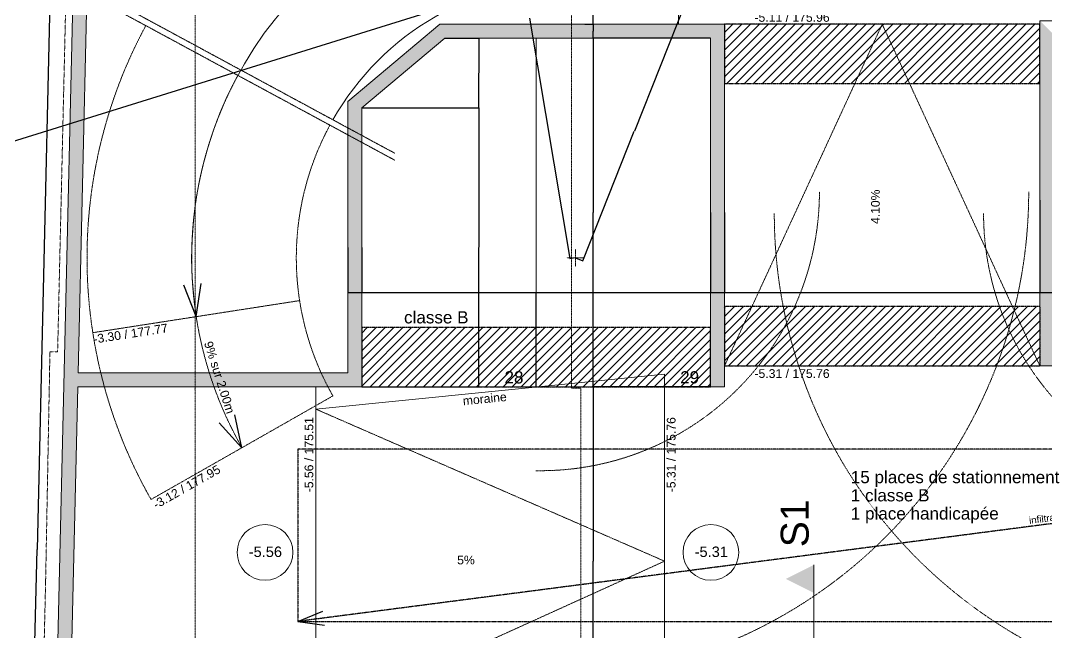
# Model space of a CAD drawing. Header units: centimetres. Extents: x -4990 to 114398, y -61489 to -12305.
# Drawn here: x 60840 to 62311, y -14600 to -13722 of the extents above; entities that cross this region are included whole.
import ezdxf

# ---------------------------------------------------------------- set-up
doc = ezdxf.new("R2010")
doc.units = ezdxf.units.CM
doc.header["$LTSCALE"] = 0.5
for name, pattern in [('Axe 15', [0.88, 0.75, -0.065, 0, -0.065]), ('Mixte 15', [0.93, 0.75, -0.065, 0.05, -0.065]), ('Mixte 8_2 tirets', [0.695, 0.4, -0.065, 0.05, -0.065, 0.05, -0.065]), ('Pointillé 1', [0.09, 0.05, -0.04]), ('Pointillé 2', [0.165, 0.1, -0.065]), ('Pointillé 3', [0.25, 0.15, -0.1])]:
    doc.linetypes.add(name, pattern=pattern)
doc.layers.get('0').update_dxf_attribs({"linetype": 'CONTINUOUS'})
for name, color, linetype in [('01_poch_murs', 253, 'CONTINUOUS'), ('1  Hachures', 7, 'CONTINUOUS'), ('1  Hachures_coupées', 7, 'CONTINUOUS'), ('1  MURS', 7, 'CONTINUOUS'), ('6 COMPL 2D', 7, 'CONTINUOUS'), ('6 Compl 2D 2 Détails', 7, 'CONTINUOUS'), ('6 Traits de Coupes', 7, 'CONTINUOUS'), ('7 ABORDS', 7, 'CONTINUOUS'), ('8  TEXTES', 7, 'CONTINUOUS'), ('8 Text 2 Détails', 7, 'CONTINUOUS'), ('9  COTATIONS', 7, 'CONTINUOUS')]:
    doc.layers.add(name, color=color, linetype=linetype)
doc.styles.get("Standard").update_dxf_attribs({"font": 'arial.ttf'})
doc.styles.add('STYLE_GENERE_2', font='')
doc.styles.add('STYLE_GENERE_3', font='')
doc.styles.get('STYLE_GENERE_2').set_extended_font_data('Univers LT 57 Condensed')
doc.styles.get('STYLE_GENERE_3').set_extended_font_data('Arial Occidental')

# ---------------------------------------------------------------- blocks, each defined once
blk = doc.blocks.new('ARROWHEAD_7')
at = {"color": 0, "linetype": 'Continuous', "lineweight": 0}
for p, q in [((0, 0), (-1, 0)), ((-0.25, 0), (0.25, 0)), ((0, -0.25), (0, 0.25))]:
    blk.add_line(p, q, dxfattribs=at)
blk.add_circle((0, 0), 0.25, dxfattribs=at)

msp = doc.modelspace()

# ---------------------------------------------------------------- hatches: boundary and pattern name
at = {"layer": '1  Hachures', "linetype": 'Continuous', "lineweight": 0, "true_color": 0x009de0}
msp.add_hatch(color=142, dxfattribs=at).paths.add_polyline_path([(61977.399, -14543.13), (61937.402, -14523.107), (61977.399, -14503.084)], flags=0)
at = {"layer": '1  Hachures_coupées', "linetype": 'Continuous', "lineweight": 0, "true_color": 0x8080c0}
for points in [[(60899.002, -15247.649), (60935.035, -13695.957), (60915.04, -13695.493), (60878.996, -15247.649)], [(61329.4, -13847.633), (61448.673, -13747.643), (61441.399, -13727.643), (61309.4, -13838.301)], [(61849.4, -13727.643), (61441.399, -13727.643), (61448.673, -13747.643), (61829.4, -13747.643)], [(61849.4, -14247.629), (61849.4, -13727.643), (61829.4, -13747.643), (61829.4, -14247.629)], [(62301.4, -13722.643), (62301.4, -14217.639), (62321.4, -14217.639), (62321.4, -13742.643)], [(61329.4, -14247.639), (61329.4, -13847.633), (61309.4, -13838.301), (61309.4, -14227.639)], [(61309.4, -14227.639), (60922.688, -14227.639), (60922.224, -14247.639), (61329.4, -14247.639)]]:
    msp.add_hatch(color=163, dxfattribs=at).paths.add_polyline_path(points, flags=0)

# ---------------------------------------------------------------- linework, layer by layer
at = {"layer": '01_poch_murs'}
msp.add_line((37832.394, -21056.715), (64082.109, -12882.714), dxfattribs=at)
at = {"layer": '1  Hachures_coupées', "linetype": 'Pointillé 1'}
for p, q in [((61849.4, -13727.633), (61849.4, -13812.633)), ((62301.4, -13727.633), (61849.4, -13727.633)), ((62301.4, -13812.633), (62301.4, -13727.633)), ((61849.4, -13812.633), (62301.4, -13812.633)), ((61849.4, -14132.643), (61849.4, -14217.639)), ((62301.92, -14132.643), (61849.4, -14132.643)), ((62301.92, -14217.639), (62301.92, -14132.643)), ((61329.4, -14162.643), (61329.4, -14247.639)), ((61829.4, -14162.643), (61329.4, -14162.643)), ((61829.4, -14247.639), (61829.4, -14162.643)), ((61849.4, -14217.639), (62301.92, -14217.639)), ((61329.4, -14247.639), (61829.4, -14247.639))]:
    msp.add_line(p, q, dxfattribs=at)
at = {"layer": '1  Hachures_coupées', "linetype": 'Continuous'}
for p, q in [((61849.4, -13739.568), (61861.334, -13727.633)), ((61849.4, -13752.296), (61874.062, -13727.633)), ((61849.4, -13765.024), (61886.79, -13727.633)), ((61849.4, -13777.751), (61899.518, -13727.633)), ((61849.4, -13790.479), (61912.246, -13727.633)), ((61849.4, -13803.207), (61924.974, -13727.633)), ((61852.702, -13812.633), (61937.702, -13727.633)), ((61865.43, -13812.633), (61950.43, -13727.633)), ((61878.158, -13812.633), (61963.158, -13727.633)), ((61890.886, -13812.633), (61975.886, -13727.633)), ((61903.614, -13812.633), (61988.614, -13727.633)), ((61916.342, -13812.633), (62001.342, -13727.633)), ((61929.069, -13812.633), (62014.069, -13727.633)), ((61941.797, -13812.633), (62026.797, -13727.633)), ((61954.525, -13812.633), (62039.525, -13727.633)), ((61967.253, -13812.633), (62052.253, -13727.633)), ((61979.981, -13812.633), (62064.981, -13727.633)), ((61992.709, -13812.633), (62077.709, -13727.633)), ((62005.437, -13812.633), (62090.437, -13727.633)), ((62018.165, -13812.633), (62103.165, -13727.633)), ((62030.893, -13812.633), (62115.893, -13727.633)), ((62043.621, -13812.633), (62128.621, -13727.633)), ((62056.349, -13812.633), (62141.349, -13727.633)), ((62069.077, -13812.633), (62154.077, -13727.633)), ((62081.805, -13812.633), (62166.805, -13727.633)), ((62094.532, -13812.633), (62179.532, -13727.633)), ((62107.26, -13812.633), (62192.26, -13727.633)), ((62119.988, -13812.633), (62204.988, -13727.633)), ((62132.716, -13812.633), (62217.716, -13727.633)), ((62145.444, -13812.633), (62230.444, -13727.633)), ((62158.172, -13812.633), (62243.172, -13727.633)), ((62170.9, -13812.633), (62255.9, -13727.633)), ((62183.628, -13812.633), (62268.628, -13727.633)), ((62196.356, -13812.633), (62281.356, -13727.633)), ((62209.084, -13812.633), (62294.084, -13727.633)), ((62221.812, -13812.633), (62301.4, -13733.045)), ((62234.54, -13812.633), (62301.4, -13745.773)), ((62247.268, -13812.633), (62301.4, -13758.501)), ((62259.995, -13812.633), (62301.4, -13771.229)), ((62272.723, -13812.633), (62301.4, -13783.956)), ((62285.451, -13812.633), (62301.4, -13796.684)), ((62298.179, -13812.633), (62301.4, -13809.412)), ((61849.4, -14134.133), (61850.89, -14132.643)), ((61849.4, -14146.861), (61863.618, -14132.643)), ((61849.4, -14159.589), (61876.346, -14132.643)), ((61849.4, -14172.317), (61889.074, -14132.643)), ((61849.4, -14185.045), (61901.802, -14132.643)), ((61849.4, -14197.773), (61914.53, -14132.643)), ((61849.4, -14210.501), (61927.258, -14132.643)), ((61854.989, -14217.639), (61939.985, -14132.643)), ((61867.717, -14217.639), (61952.713, -14132.643)), ((61880.445, -14217.639), (61965.441, -14132.643)), ((61893.173, -14217.639), (61978.169, -14132.643)), ((61905.901, -14217.639), (61990.897, -14132.643)), ((61918.629, -14217.639), (62003.625, -14132.643)), ((61931.357, -14217.639), (62016.353, -14132.643)), ((61944.085, -14217.639), (62029.081, -14132.643)), ((61956.813, -14217.639), (62041.809, -14132.643)), ((61969.54, -14217.639), (62054.537, -14132.643)), ((61982.268, -14217.639), (62067.265, -14132.643)), ((61994.996, -14217.639), (62079.993, -14132.643)), ((62007.724, -14217.639), (62092.72, -14132.643)), ((62020.452, -14217.639), (62105.448, -14132.643)), ((62033.18, -14217.639), (62118.176, -14132.643)), ((62045.908, -14217.639), (62130.904, -14132.643)), ((62058.636, -14217.639), (62143.632, -14132.643)), ((62071.364, -14217.639), (62156.36, -14132.643)), ((62084.092, -14217.639), (62169.088, -14132.643)), ((62096.82, -14217.639), (62181.816, -14132.643)), ((62109.548, -14217.639), (62194.544, -14132.643)), ((62122.276, -14217.639), (62207.272, -14132.643)), ((62135.003, -14217.639), (62220, -14132.643)), ((62147.731, -14217.639), (62232.728, -14132.643)), ((62160.459, -14217.639), (62245.456, -14132.643)), ((62173.187, -14217.639), (62258.183, -14132.643)), ((62185.915, -14217.639), (62270.911, -14132.643)), ((62198.643, -14217.639), (62283.639, -14132.643)), ((62211.371, -14217.639), (62296.367, -14132.643)), ((62224.099, -14217.639), (62301.92, -14139.818)), ((61329.4, -14170.472), (61337.229, -14162.643)), ((61329.4, -14183.2), (61349.957, -14162.643)), ((61329.4, -14195.928), (61362.685, -14162.643)), ((61329.4, -14208.656), (61375.413, -14162.643)), ((61329.4, -14221.384), (61388.141, -14162.643)), ((61329.4, -14234.112), (61400.869, -14162.643)), ((61329.4, -14246.84), (61413.596, -14162.643)), ((61341.328, -14247.639), (61426.324, -14162.643)), ((61354.056, -14247.639), (61439.052, -14162.643)), ((61366.784, -14247.639), (61451.78, -14162.643)), ((61379.512, -14247.639), (61464.508, -14162.643)), ((61392.24, -14247.639), (61477.236, -14162.643)), ((61404.968, -14247.639), (61489.964, -14162.643)), ((61417.696, -14247.639), (61502.692, -14162.643)), ((61430.424, -14247.639), (61515.42, -14162.643)), ((61443.152, -14247.639), (61528.148, -14162.643)), ((61455.879, -14247.639), (61540.876, -14162.643)), ((61468.607, -14247.639), (61553.604, -14162.643)), ((61481.335, -14247.639), (61566.332, -14162.643)), ((61494.063, -14247.639), (61579.059, -14162.643)), ((61506.791, -14247.639), (61591.787, -14162.643)), ((61519.519, -14247.639), (61604.515, -14162.643)), ((61532.247, -14247.639), (61617.243, -14162.643)), ((61544.975, -14247.639), (61629.971, -14162.643)), ((61557.703, -14247.639), (61642.699, -14162.643)), ((61570.431, -14247.639), (61655.427, -14162.643)), ((61583.159, -14247.639), (61668.155, -14162.643)), ((61595.887, -14247.639), (61680.883, -14162.643)), ((61608.615, -14247.639), (61693.611, -14162.643)), ((61621.342, -14247.639), (61706.339, -14162.643)), ((61634.07, -14247.639), (61719.067, -14162.643)), ((61646.798, -14247.639), (61731.795, -14162.643)), ((61659.526, -14247.639), (61744.522, -14162.643)), ((61672.254, -14247.639), (61757.25, -14162.643)), ((61684.982, -14247.639), (61769.978, -14162.643)), ((61697.71, -14247.639), (61782.706, -14162.643)), ((61710.438, -14247.639), (61795.434, -14162.643)), ((61723.166, -14247.639), (61808.162, -14162.643)), ((61735.894, -14247.639), (61820.89, -14162.643)), ((62236.827, -14217.639), (62301.92, -14152.546)), ((61748.622, -14247.639), (61829.4, -14166.861)), ((62249.555, -14217.639), (62301.92, -14165.274)), ((61761.35, -14247.639), (61829.4, -14179.589)), ((62262.283, -14217.639), (62301.92, -14178.002)), ((62275.011, -14217.639), (62301.92, -14190.73)), ((61774.077, -14247.639), (61829.4, -14192.317)), ((61786.805, -14247.639), (61829.4, -14205.045)), ((62287.739, -14217.639), (62301.92, -14203.458)), ((61799.533, -14247.639), (61829.4, -14217.773)), ((62300.466, -14217.639), (62301.92, -14216.186)), ((61812.261, -14247.639), (61829.4, -14230.501)), ((61824.989, -14247.639), (61829.4, -14243.229))]:
    msp.add_line(p, q, dxfattribs=at)
at = {"layer": '1  MURS', "color": 5, "linetype": 'Continuous', "lineweight": 0}
for p, q in [((60922.688, -14227.639), (60935.499, -13675.963)), ((60915.04, -13695.493), (60878.532, -15267.649)), ((61441.399, -13727.643), (61309.4, -13838.301)), ((61849.4, -13727.643), (61441.399, -13727.643)), ((61849.4, -14247.629), (61849.4, -13727.643)), ((62301.4, -13722.643), (62301.4, -14217.639)), ((63016.593, -13722.643), (62301.4, -13722.643)), ((61329.4, -13847.633), (61448.673, -13747.643)), ((61448.673, -13747.643), (61829.4, -13747.643)), ((61829.4, -13747.643), (61829.4, -14247.629)), ((61309.4, -13838.301), (61309.4, -14227.639)), ((61329.4, -14247.639), (61329.4, -13847.633)), ((62301.4, -14217.639), (62321.4, -14217.639)), ((61309.4, -14227.639), (60922.688, -14227.639)), ((60899.002, -15247.649), (60922.224, -14247.639)), ((60922.224, -14247.639), (61329.4, -14247.639)), ((61829.4, -14247.629), (61849.4, -14247.629))]:
    msp.add_line(p, q, dxfattribs=at)
at = {"layer": '6 COMPL 2D', "color": 194, "linetype": 'Pointillé 3', "lineweight": 0, "true_color": 0x50009f}
for p, q in [((61635.548, -14074.997), (61635.548, -14050.266)), ((61647.913, -14062.632), (61623.182, -14062.632)), ((61240.279, -14123.974), (60943.828, -14169.982)), ((61287.99, -14260.63), (61027.321, -14409.129))]:
    msp.add_line(p, q, dxfattribs=at)
at = {"layer": '6 COMPL 2D', "color": 194, "linetype": 'Continuous', "lineweight": 0, "true_color": 0x50009f}
msp.add_line((61263.399, -14279.533), (61763.399, -14229.533), dxfattribs=at)
at = {"layer": '6 COMPL 2D', "linetype": 'Continuous'}
for p, q in [((61157.655, -14334.879), (61147.417, -14287.681)), ((61157.655, -14334.879), (61125.189, -14299.123)), ((61237.668, -14584.053), (61273.391, -14569.334)), ((61237.668, -14584.053), (61275.965, -14589.168))]:
    msp.add_line(p, q, dxfattribs=at)
at = {"layer": '6 COMPL 2D', "linetype": 'Pointillé 2'}
for p, q in [((63143.215, -14336.804), (61237.668, -14336.804)), ((61237.668, -14336.804), (61237.668, -14584.053)), ((63143.215, -14336.804), (61237.668, -14584.053)), ((61237.668, -14584.053), (63143.215, -14584.053))]:
    msp.add_line(p, q, dxfattribs=at)
at = {"layer": '6 COMPL 2D', "color": 18, "linetype": 'Continuous', "lineweight": 0}
for centre in [(61190.706, -14485.013), (61829.904, -14485.013)]:
    msp.add_circle(centre, 40, dxfattribs=at)
at = {"layer": '6 COMPL 2D', "color": 194, "linetype": 'Continuous', "lineweight": 0, "true_color": 0x50009f}
msp.add_arc((61635.548, -14062.632), 400, 90, 150.337223, dxfattribs=at)
at = {"layer": '6 COMPL 2D', "color": 194, "linetype": 'Pointillé 3', "lineweight": 0, "true_color": 0x50009f}
for centre, radius, start, end in [((61635.548, -14062.632), 700, 151.597297, 178.437331), ((61635.548, -14062.632), 400, 151.597297, 178.437331), ((61585.415, -13967.894), 400, 269.062676, 0), ((61585.415, -13967.894), 700, 269.848894, 0), ((62620.721, -13999.245), 700, 180, 270.151106), ((62620.721, -13999.245), 400, 180, 270.937324), ((61635.548, -14062.632), 700, 178.437331, 209.669484), ((61635.548, -14062.632), 400, 178.437331, 209.669484), ((61635.548, -14062.632), 550, 188.821527, 209.669484)]:
    msp.add_arc(centre, radius, start, end, dxfattribs=at)
at = {"layer": '6 Compl 2D 2 Détails', "color": 18, "linetype": 'Axe 15', "lineweight": 0}
for p, q in [((61376.634, -13912.622), (60872.168, -13639.827)), ((61376.634, -13922.622), (60872.168, -13649.827))]:
    msp.add_line(p, q, dxfattribs=at)
at = {"layer": '6 Compl 2D 2 Détails', "color": 194, "linetype": 'Continuous', "lineweight": 0, "true_color": 0x50009f}
for p, q in [((61783.599, -13691.039), (61783.599, -13727.633)), ((62301.4, -13727.633), (61849.4, -13727.633)), ((62301.4, -14217.639), (61849.4, -14217.639)), ((61763.399, -14229.533), (61763.399, -14747.633)), ((61263.399, -14247.633), (61263.399, -14747.633))]:
    msp.add_line(p, q, dxfattribs=at)
at = {"layer": '6 Compl 2D 2 Détails', "color": 194, "linetype": 'Pointillé 3', "lineweight": 0, "true_color": 0x50009f}
for p, q in [((61849.4, -14217.639), (62075.4, -13727.633)), ((62075.4, -13727.633), (62301.4, -14217.639)), ((61263.399, -14279.533), (61763.399, -14497.633)), ((61263.399, -14724.633), (61763.399, -14497.633))]:
    msp.add_line(p, q, dxfattribs=at)
at = {"layer": '6 Compl 2D 2 Détails', "color": 18, "linetype": 'Continuous', "lineweight": 0}
for p, q in [((61579.4, -14247.639), (61579.4, -13747.643)), ((61829.4, -14247.639), (61329.4, -14247.639))]:
    msp.add_line(p, q, dxfattribs=at)
at = {"layer": '6 Compl 2D 2 Détails', "linetype": 'Continuous'}
for q in [(61074.439, -14102.009), (61074.439, -14102.009), (61099.283, -14099.226), (61099.283, -14099.226)]:
    msp.add_line((61092.054, -14146.978), q, dxfattribs=at)
at = {"layer": '6 Compl 2D 2 Détails', "color": 194, "linetype": 'Continuous', "lineweight": 0, "true_color": 0x50009f}
msp.add_arc((61635.548, -14062.632), 550, 99.502826, 188.821527, dxfattribs=at)
at = {"layer": '6 Compl 2D 2 Détails', "color": 194, "linetype": 'Pointillé 3', "lineweight": 0, "true_color": 0x50009f}
msp.add_arc((61635.548, -14062.632), 550, 151.597297, 188.821527, dxfattribs=at)
at = {"layer": '6 Traits de Coupes', "color": 142, "linetype": 'Mixte 15', "lineweight": 0, "true_color": 0x009de0}
for p, q in [((61090.548, -12907.714), (61090.548, -14250.562)), ((61630.104, -12906.75), (61630.104, -14249.369)), ((61090.548, -14250.562), (61090.548, -15443.794)), ((61630.104, -14249.369), (61643.317, -14249.369)), ((61643.317, -14249.369), (61643.317, -15442.83))]:
    msp.add_line(p, q, dxfattribs=at)
msp.add_point((61090.548, -14250.562), dxfattribs=at)
at = {"layer": '7 ABORDS', "color": 30, "linetype": 'Mixte 8_2 tirets', "lineweight": 0, "true_color": 0xf5970a}
for p, q in [((60893.375, -14197.564), (60921.147, -13003.525)), ((60876.185, -14526.328), (60882.378, -14197.298)), ((60882.378, -14197.298), (60893.375, -14197.564)), ((60854.976, -15439.966), (60876.185, -14526.328))]:
    msp.add_line(p, q, dxfattribs=at)
at = {"layer": '8 Text 2 Détails', "color": 142, "linetype": 'Continuous', "lineweight": 0, "true_color": 0x009de0}
msp.add_line((61977.399, -14503.084), (61977.399, -15374.949), dxfattribs=at)
at = {"layer": '9  COTATIONS', "color": 7, "linetype": 'Continuous'}
for p, q in [((61661.021, -13727.548), (61661.021, -13517.778)), ((60882.146, -13694.824), (60863.898, -14480.667)), ((61794.12, -13695.334), (61720.186, -13880.901)), ((61627.905, -14063.815), (61570.16, -13718.851)), ((61649.036, -13727.643), (61661.201, -13727.643)), ((61649.036, -13727.643), (61661.201, -13727.643)), ((61661.021, -13727.738), (61661.021, -13737.503)), ((61448.673, -13747.643), (61497.305, -13747.643)), ((61497.125, -13747.738), (61497.125, -13797.498)), ((61829.4, -13747.643), (61660.841, -13747.643)), ((61829.4, -13747.643), (61660.841, -13747.643)), ((61661.021, -13747.548), (61661.021, -13737.783)), ((61661.021, -13747.738), (61661.021, -13997.501)), ((61497.125, -13847.538), (61497.125, -13797.778)), ((61329.4, -13847.633), (61497.305, -13847.633)), ((61329.4, -13847.633), (61497.305, -13847.633)), ((61497.125, -13847.728), (61497.125, -14047.496)), ((61646.14, -14066.749), (61720.074, -13881.181)), ((62301.4, -13980.141), (62301.4, -14112.617)), ((62301.4, -13980.141), (62301.4, -14112.617)), ((61661.021, -14247.544), (61661.021, -13997.781)), ((61829.4, -13997.636), (61829.4, -14112.617)), ((61829.4, -13997.636), (61829.4, -14112.617)), ((61849.4, -13997.636), (61849.4, -14112.617)), ((61849.4, -13997.636), (61849.4, -14112.617)), ((61309.4, -14047.636), (61309.4, -14112.617)), ((61329.4, -14047.636), (61329.4, -14112.617)), ((61329.4, -14047.636), (61329.4, -14112.617)), ((61497.125, -14247.544), (61497.125, -14047.776)), ((61635.548, -14062.632), (61627.743, -14063.938)), ((61635.548, -14062.632), (61646.272, -14066.904)), ((61309.495, -14112.437), (61329.305, -14112.437)), ((61329.495, -14112.437), (61579.305, -14112.437)), ((61579.4, -14247.639), (61579.4, -14112.257)), ((61579.4, -14247.639), (61579.4, -14112.257)), ((61579.495, -14112.437), (61829.305, -14112.437)), ((61829.495, -14112.437), (61849.305, -14112.437)), ((61849.495, -14112.437), (62301.305, -14112.437)), ((62301.495, -14112.437), (62321.305, -14112.437)), ((61329.4, -14247.639), (61497.305, -14247.639)), ((61829.4, -14247.639), (61660.841, -14247.639)), ((61829.4, -14247.639), (61660.841, -14247.639)), ((61661.021, -14247.734), (61661.021, -14497.501)), ((60845.643, -15266.79), (60863.891, -14480.947)), ((61661.021, -14747.548), (61661.021, -14497.781))]:
    msp.add_line(p, q, dxfattribs=at)

# ---------------------------------------------------------------- block references
for p, xscale, yscale, zscale, rotation in [((61661.021, -13727.643), 0.095, 0.095, 0.095, 270), ((61661.021, -13727.643), 0.095, 0.095, 0.095, 90), ((61497.125, -13747.643), 0.095, 0.095, 0.095, 90), ((61661.021, -13747.643), 0.095, 0.095, 0.095, 270), ((61661.021, -13747.643), 0.095, 0.095, 0.095, 90), ((61497.125, -13847.633), 0.095, 0.095, 0.095, 270), ((61497.125, -13847.633), 0.095, 0.095, 0.095, 90), ((61627.92, -14063.908), 0.09500000000000001, 0.09500000000000001, 0.09500000000000001, 279.5028261544774), ((61646.104, -14066.838), 0.09500000000000001, 0.09500000000000001, 0.09500000000000001, 248.2765257193868), ((61309.4, -14112.437), 0.095, 0.095, 0.095, 180), ((61329.4, -14112.437), 0.095, 0.095, 0.095, 180), ((61579.4, -14112.437), 0.095, 0.095, 0.095, 180), ((61829.4, -14112.437), 0.095, 0.095, 0.095, 180), ((61849.4, -14112.437), 0.095, 0.095, 0.095, 180), ((62301.4, -14112.437), 0.095, 0.095, 0.095, 180), ((61497.125, -14247.639), 0.095, 0.095, 0.095, 270), ((61661.021, -14247.639), 0.095, 0.095, 0.095, 270), ((61661.021, -14247.639), 0.095, 0.095, 0.095, 90)]:
    msp.add_blockref('ARROWHEAD_7', p, dxfattribs=dict(at, xscale=xscale, yscale=yscale, zscale=zscale, rotation=rotation))
at = {"layer": '9  COTATIONS', "color": 7, "linetype": 'Continuous', "xscale": 0.095, "yscale": 0.095, "zscale": 0.095}
for p in [(61329.4, -14112.437), (61579.4, -14112.437), (61829.4, -14112.437), (61849.4, -14112.437), (62301.4, -14112.437)]:
    msp.add_blockref('ARROWHEAD_7', p, dxfattribs=at)

# ---------------------------------------------------------------- texts
at = {"layer": '8  TEXTES', "color": 18}
for s, p in [('-5.11 / 175.96', (61892.273, -13724.111)), ('-5.31 / 175.76', (61892.273, -14234.833))]:
    msp.add_text(s, height=12.5, dxfattribs=at).set_placement(p)
at = {"layer": '8  TEXTES'}
for s, height, rotation, p in [('4.10%%%', 12.5, 90, (62071.905, -14014.181)), ('-3.30 / 177.77', 12.5, 8.821527, (60945.697, -14185.635)), ('9%%% sur 2.00m', 12.5, 287.708263, (61103.056, -14184.698)), ('moraine', 12.5, 5.710593, (61474.827, -14274.103)), ('-3.12 / 177.95', 12.5, 29.669484, (61034.638, -14423.093)), ('infiltration sous dallage', 10, 7.39297, (62286.544, -14444.225))]:
    msp.add_text(s, height=height, rotation=rotation, dxfattribs=at).set_placement(p)
for s, height, p in [('classe B', 17.5, (61389.991, -14156.679)), ('28', 17.5, (61533.963, -14242.702)), ('29', 17.5, (61785.789, -14242.702)), ('15 places de stationnement', 17.5, (62030.406, -14385.818)), ('1 classe B', 17.5, (62030.406, -14411.88)), ('1 place handicapée', 17.5, (62030.406, -14437.966)), ('5%%%', 12.5, (61466.121, -14502.214))]:
    msp.add_text(s, height=height, dxfattribs=at).set_placement(p)
at = {"layer": '8  TEXTES', "color": 18}
for s, p in [('-5.56 / 175.51', (61259.877, -14398.856)), ('-5.31 / 175.76', (61779.154, -14398.856))]:
    msp.add_text(s, height=12.5, rotation=90, dxfattribs=at).set_placement(p)
at = {"layer": '8  TEXTES', "style": 'STYLE_GENERE_3'}
for s, p in [('-5.56', (61167.323, -14491.656)), ('-5.31', (61806.521, -14491.656))]:
    msp.add_text(s, height=15, dxfattribs=at).set_placement(p)
at = {"layer": '8 Text 2 Détails', "color": 142, "true_color": 0x009de0, "style": 'STYLE_GENERE_3'}
msp.add_text('S1', height=40, rotation=90, dxfattribs=at).set_placement((61969.97, -14477.621))
at = {"layer": '9  COTATIONS', "color": 194, "linetype": 'Continuous', "true_color": 0x50009f, "char_height": 0.1, "attachment_point": 5}
for s, insert, style in [('\\A1;2000', (61661.021, -13737.643), 'STYLE_GENERE_3'), ('\\A1;9999', (61497.125, -13797.638), 'STYLE_GENERE_3'), ('\\A1;40000', (61720.13, -13881.041), 'STYLE_GENERE_3'), ('\\A1;50000', (61661.021, -13997.641), 'STYLE_GENERE_3'), ('\\A1;40001', (61497.125, -14047.636), 'STYLE_GENERE_3'), ('\\A1;2000', (61319.4, -14112.297), 'STYLE_GENERE_2'), ('\\A1;25000', (61454.4, -14112.297), 'STYLE_GENERE_2'), ('\\A1;25000', (61704.4, -14112.297), 'STYLE_GENERE_2'), ('\\A1;2000', (61839.4, -14112.297), 'STYLE_GENERE_2'), ('\\A1;45200', (62075.4, -14112.297), 'STYLE_GENERE_2'), ('\\A1;157258', (60863.894, -14480.807), 'STYLE_GENERE_3'), ('\\A1;50000', (61661.021, -14497.641), 'STYLE_GENERE_3')]:
    msp.add_mtext(s, dxfattribs=dict(at, insert=insert, style=style))

doc.saveas('drawing.dxf')
